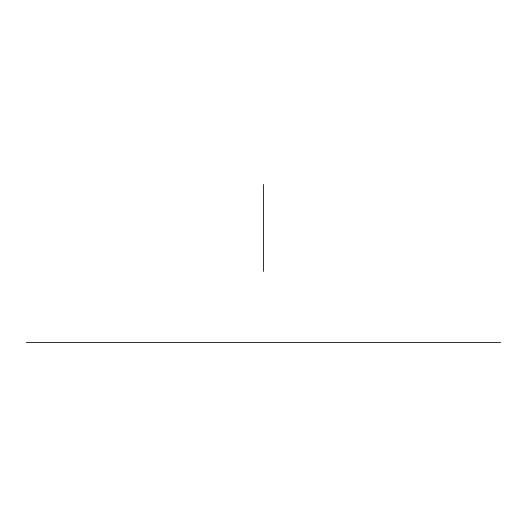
<?xml version="1.0" encoding="UTF-8"?>
<svg xmlns="http://www.w3.org/2000/svg" width="527" height="527" viewBox="0 0 527 527"><rect width="100%" height="100%" fill="white"/><g stroke="black" fill="none" stroke-linecap="round" stroke-linejoin="round"><path stroke-width="0.79" d="M26.35 342.563L500.65 342.563M263.467 184.437L263.467 271.405"/></g></svg>
